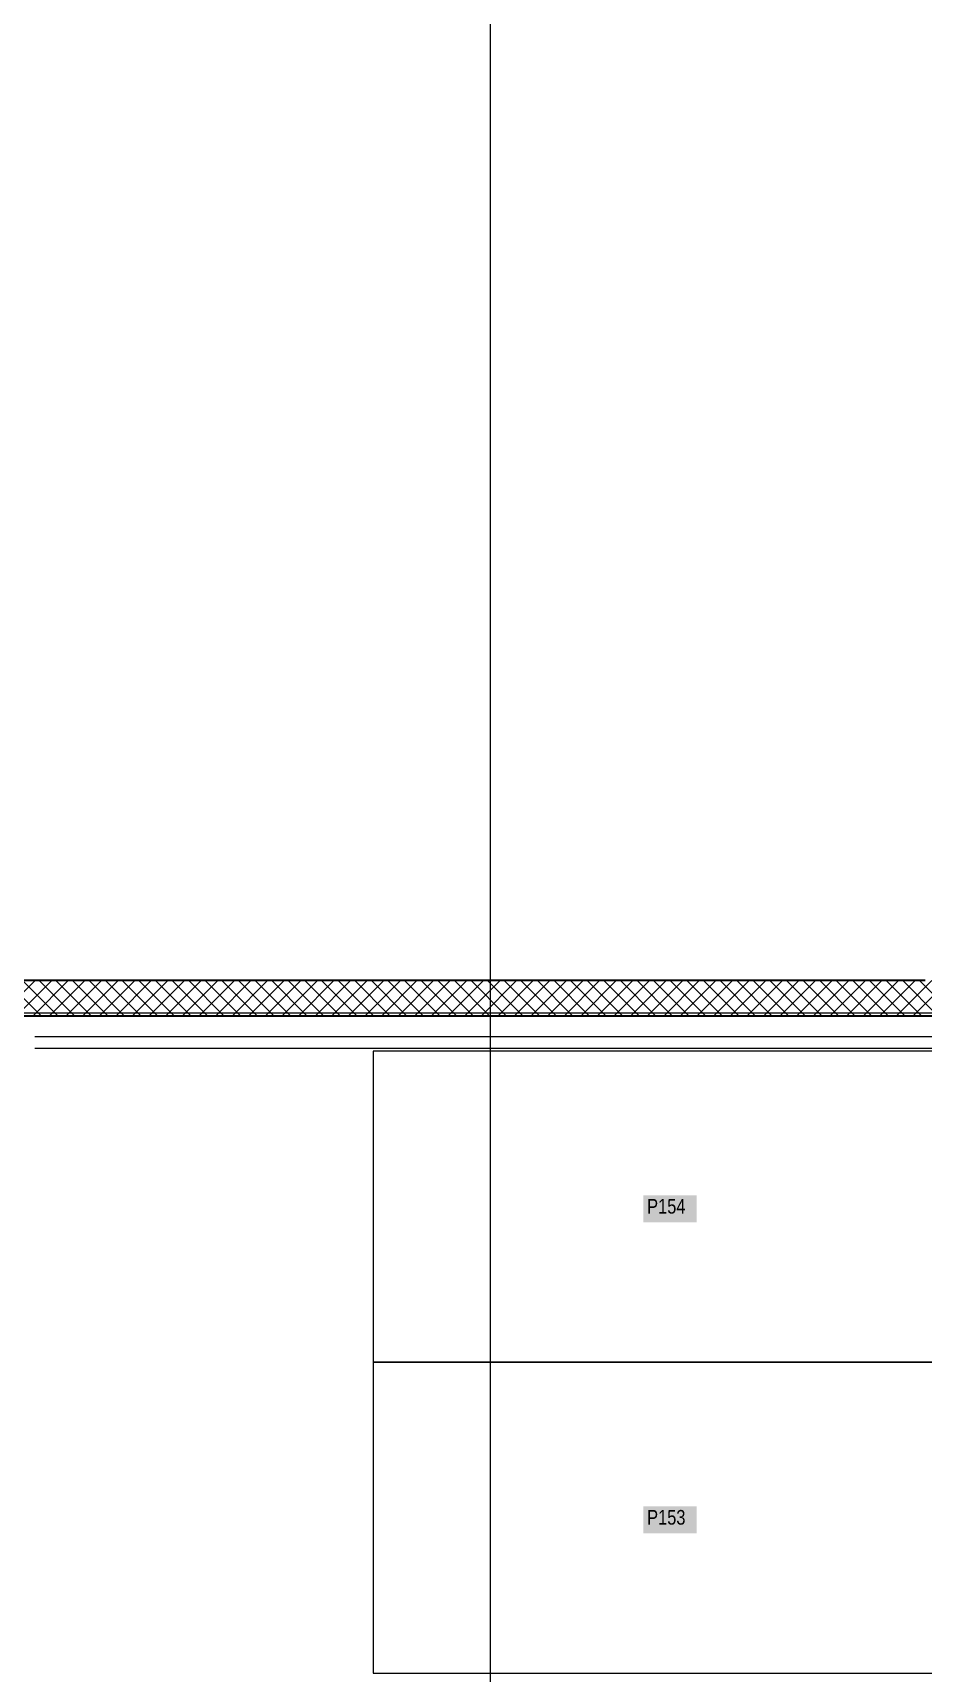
# Model space of a CAD drawing. Extents: x -882 to 613, y -179 to 707.
# Drawn here: x -652.5 to -500.8, y 101.3 to 380.7 of the extents above; entities that cross this region are included whole.
import ezdxf
from ezdxf.lldxf.tags import DXFTag

# ---------------------------------------------------------------- set-up
doc = ezdxf.new("R2010")
doc.units = 0
doc.layers.get('0').update_dxf_attribs({"lineweight": 13})
doc.layers.add('A-DETL-____-OTLN', color=5, linetype='Continuous', lineweight=9, true_color=0x0000ff)
for name, color, linetype, lineweight in [('A-FLOR-____-OTLN', 7, 'Continuous', 9), ('A-WALL-____-MCUT', 7, 'Continuous', 35), ('A-WALL-____-PATT', 7, 'Continuous', 35), ('C-PRKG-____-IDEN', 7, 'Continuous', 5), ('C-PRKG-____-OTLN', 7, 'Continuous', 9), ('S-GRID-____-OTLN', 7, 'Continuous', 5)]:
    doc.layers.add(name, color=color, linetype=linetype, lineweight=lineweight)
doc.styles.get("Standard").update_dxf_attribs({"font": 'arial.ttf'})
tags = doc.linetypes.add('_Rasterlinie_', pattern=[0.375, 0.2, -0.05, 0.075, -0.05]).pattern_tags.tags
tags[10:11] = [DXFTag(74, 4), DXFTag(75, 0), DXFTag(340, '0'), DXFTag(46, 1.0), DXFTag(50, 0.0), DXFTag(44, 0.0), DXFTag(45, 0.0)]
tags[8:9] = [DXFTag(74, 4), DXFTag(75, 0), DXFTag(340, '0'), DXFTag(46, 1.0), DXFTag(50, 0.0), DXFTag(44, 0.0), DXFTag(45, 0.0)]
tags[6:7] = [DXFTag(74, 4), DXFTag(75, 0), DXFTag(340, '0'), DXFTag(46, 1.0), DXFTag(50, 0.0), DXFTag(44, 0.0), DXFTag(45, 0.0)]
tags[4:5] = [DXFTag(74, 4), DXFTag(75, 0), DXFTag(340, '0'), DXFTag(46, 1.0), DXFTag(50, 0.0), DXFTag(44, 0.0), DXFTag(45, 0.0)]
tags = doc.linetypes.add('Gestrichelt', pattern=[0.1, 0.05, -0.05]).pattern_tags.tags
tags[6:7] = [DXFTag(74, 4), DXFTag(75, 0), DXFTag(340, '0'), DXFTag(46, 1.0), DXFTag(50, 0.0), DXFTag(44, 0.0), DXFTag(45, 0.0)]
tags[4:5] = [DXFTag(74, 4), DXFTag(75, 0), DXFTag(340, '0'), DXFTag(46, 1.0), DXFTag(50, 0.0), DXFTag(44, 0.0), DXFTag(45, 0.0)]

# ---------------------------------------------------------------- blocks, each defined once
blk = doc.blocks.new('Referenz-A0UJ2IESXE', base_point=(-902.38, -164.15))
at = {"layer": 'A-DETL-____-OTLN', "color": 0, "linetype": 'Continuous', "lineweight": 35, "ltscale": 0.35}
blk.add_line((-654.51, 213.29), (-652.11, 213.29), dxfattribs=at)
at = {"layer": 'A-DETL-____-OTLN', "color": 0, "linetype": 'Gestrichelt', "ltscale": 0.13}
blk.add_line((-494.51, 207.68), (-652.11, 207.68), dxfattribs=at)
at = {"layer": 'A-FLOR-____-OTLN', "color": 0, "linetype": 'Continuous', "ltscale": 0.13}
for p, q in [((-494.51, 213.28), (-652.11, 213.28)), ((-494.51, 209.69), (-652.11, 209.69))]:
    blk.add_line(p, q, dxfattribs=at)
at = {"layer": 'A-WALL-____-MCUT', "color": 0, "linetype": 'Continuous', "ltscale": 0.35}
for p, q in [((-500.51, 219.29), (-800.51, 219.29)), ((-652.11, 213.29), (-494.51, 213.29))]:
    blk.add_line(p, q, dxfattribs=at)
at = {"layer": 'A-WALL-____-PATT', "color": 0, "linetype": 'Continuous', "lineweight": 9, "ltscale": 0.13}
for p, q in [((-658.09, 213.29), (-652.09, 219.29)), ((-651.04, 213.29), (-657.04, 219.29)), ((-655.26, 213.29), (-649.26, 219.29)), ((-648.21, 213.29), (-654.21, 219.29)), ((-652.44, 213.29), (-646.44, 219.29)), ((-645.38, 213.29), (-651.38, 219.29)), ((-649.61, 213.29), (-643.61, 219.29)), ((-642.55, 213.29), (-648.55, 219.29)), ((-646.78, 213.29), (-640.78, 219.29)), ((-639.72, 213.29), (-645.72, 219.29)), ((-643.95, 213.29), (-637.95, 219.29)), ((-636.9, 213.29), (-642.9, 219.29)), ((-641.12, 213.29), (-635.12, 219.29)), ((-634.07, 213.29), (-640.07, 219.29)), ((-638.29, 213.29), (-632.29, 219.29)), ((-631.24, 213.29), (-637.24, 219.29)), ((-635.47, 213.29), (-629.47, 219.29)), ((-628.41, 213.29), (-634.41, 219.29)), ((-632.64, 213.29), (-626.64, 219.29)), ((-625.58, 213.29), (-631.58, 219.29)), ((-629.81, 213.29), (-623.81, 219.29)), ((-622.75, 213.29), (-628.75, 219.29)), ((-626.98, 213.29), (-620.98, 219.29)), ((-619.93, 213.29), (-625.93, 219.29)), ((-624.15, 213.29), (-618.15, 219.29)), ((-617.1, 213.29), (-623.1, 219.29)), ((-621.32, 213.29), (-615.32, 219.29)), ((-614.27, 213.29), (-620.27, 219.29)), ((-618.49, 213.29), (-612.49, 219.29)), ((-611.44, 213.29), (-617.44, 219.29)), ((-615.67, 213.29), (-609.67, 219.29)), ((-608.61, 213.29), (-614.61, 219.29)), ((-612.84, 213.29), (-606.84, 219.29)), ((-605.78, 213.29), (-611.78, 219.29)), ((-610.01, 213.29), (-604.01, 219.29)), ((-602.96, 213.29), (-608.96, 219.29)), ((-607.18, 213.29), (-601.18, 219.29)), ((-600.13, 213.29), (-606.13, 219.29)), ((-604.35, 213.29), (-598.35, 219.29)), ((-597.3, 213.29), (-603.3, 219.29)), ((-601.52, 213.29), (-595.52, 219.29)), ((-594.47, 213.29), (-600.47, 219.29)), ((-598.7, 213.29), (-592.7, 219.29)), ((-591.64, 213.29), (-597.64, 219.29)), ((-595.87, 213.29), (-589.87, 219.29)), ((-588.81, 213.29), (-594.81, 219.29)), ((-593.04, 213.29), (-587.04, 219.29)), ((-585.98, 213.29), (-591.98, 219.29)), ((-590.21, 213.29), (-584.21, 219.29)), ((-583.16, 213.29), (-589.16, 219.29)), ((-587.38, 213.29), (-581.38, 219.29)), ((-580.33, 213.29), (-586.33, 219.29)), ((-584.55, 213.29), (-578.55, 219.29)), ((-577.5, 213.29), (-583.5, 219.29)), ((-581.73, 213.29), (-575.73, 219.29)), ((-574.67, 213.29), (-580.67, 219.29)), ((-578.9, 213.29), (-572.9, 219.29)), ((-571.84, 213.29), (-577.84, 219.29)), ((-576.07, 213.29), (-570.07, 219.29)), ((-569.01, 213.29), (-575.01, 219.29)), ((-573.24, 213.29), (-567.24, 219.29)), ((-566.19, 213.29), (-572.19, 219.29)), ((-570.41, 213.29), (-564.41, 219.29)), ((-563.36, 213.29), (-569.36, 219.29)), ((-567.58, 213.29), (-561.58, 219.29)), ((-560.53, 213.29), (-566.53, 219.29)), ((-564.75, 213.29), (-558.75, 219.29)), ((-557.7, 213.29), (-563.7, 219.29)), ((-561.93, 213.29), (-555.93, 219.29)), ((-554.87, 213.29), (-560.87, 219.29)), ((-559.1, 213.29), (-553.1, 219.29)), ((-552.04, 213.29), (-558.04, 219.29)), ((-556.27, 213.29), (-550.27, 219.29)), ((-549.21, 213.29), (-555.21, 219.29)), ((-553.44, 213.29), (-547.44, 219.29)), ((-546.39, 213.29), (-552.39, 219.29)), ((-550.61, 213.29), (-544.61, 219.29)), ((-543.56, 213.29), (-549.56, 219.29)), ((-547.78, 213.29), (-541.78, 219.29)), ((-540.73, 213.29), (-546.73, 219.29)), ((-544.96, 213.29), (-538.96, 219.29)), ((-537.9, 213.29), (-543.9, 219.29)), ((-542.13, 213.29), (-536.13, 219.29)), ((-535.07, 213.29), (-541.07, 219.29)), ((-539.3, 213.29), (-533.3, 219.29)), ((-532.24, 213.29), (-538.24, 219.29)), ((-536.47, 213.29), (-530.47, 219.29)), ((-529.42, 213.29), (-535.42, 219.29)), ((-533.64, 213.29), (-527.64, 219.29)), ((-526.59, 213.29), (-532.59, 219.29)), ((-530.81, 213.29), (-524.81, 219.29)), ((-523.76, 213.29), (-529.76, 219.29)), ((-527.99, 213.29), (-521.99, 219.29)), ((-520.93, 213.29), (-526.93, 219.29)), ((-525.16, 213.29), (-519.16, 219.29)), ((-518.1, 213.29), (-524.1, 219.29)), ((-522.33, 213.29), (-516.33, 219.29)), ((-515.27, 213.29), (-521.27, 219.29)), ((-519.5, 213.29), (-513.5, 219.29)), ((-512.45, 213.29), (-518.45, 219.29)), ((-516.67, 213.29), (-510.67, 219.29)), ((-509.62, 213.29), (-515.62, 219.29)), ((-513.84, 213.29), (-507.84, 219.29)), ((-506.79, 213.29), (-512.79, 219.29)), ((-511.01, 213.29), (-505.01, 219.29)), ((-503.96, 213.29), (-509.96, 219.29)), ((-508.19, 213.29), (-502.19, 219.29)), ((-501.13, 213.29), (-507.13, 219.29)), ((-505.36, 213.29), (-499.36, 219.29)), ((-498.3, 213.29), (-504.3, 219.29)), ((-502.53, 213.29), (-496.53, 219.29)), ((-495.47, 213.29), (-501.47, 219.29))]:
    blk.add_line(p, q, dxfattribs=at)
at = {"layer": 'C-PRKG-____-IDEN', "color": 7, "linetype": 'Continuous', "ltscale": 0.13, "true_color": 0xffffff}
for points in [[(-548.47, 178.1), (-539.4, 178.1), (-548.47, 182.7)], [(-539.4, 178.1), (-548.47, 182.7), (-539.4, 182.7)], [(-548.47, 125.11), (-539.4, 125.11), (-548.47, 129.71)], [(-539.4, 125.11), (-548.47, 129.71), (-539.4, 129.71)]]:
    blk.add_solid(points, dxfattribs=at)
at = {"layer": 'C-PRKG-____-OTLN', "color": 0, "linetype": 'Continuous', "ltscale": 0.13}
for p, q in [((-494.51, 207.26), (-594.51, 207.26)), ((-594.51, 207.26), (-594.51, 154.27)), ((-594.51, 207.26), (-594.51, 207.26)), ((-594.51, 154.27), (-494.51, 154.27)), ((-594.51, 154.27), (-594.51, 154.27)), ((-494.51, 154.27), (-594.51, 154.27)), ((-594.51, 154.27), (-594.51, 101.28)), ((-594.51, 154.27), (-594.51, 154.27)), ((-594.51, 101.28), (-494.51, 101.28)), ((-594.51, 101.28), (-594.51, 101.28))]:
    blk.add_line(p, q, dxfattribs=at)
at = {"layer": 'S-GRID-____-OTLN', "color": 0, "linetype": '_Rasterlinie_', "ltscale": 0.13}
for p, q in [((-574.51, -157.46), (-574.51, 660.29)), ((-854.49, 213.79), (45.92, 213.79))]:
    blk.add_line(p, q, dxfattribs=at)
at = {"layer": 'C-PRKG-____-IDEN', "color": 0, "linetype": 'Continuous', "ltscale": 0.13, "char_height": 2.5, "attachment_point": 1}
for s, insert in [('{\\W0.8;\\fArial;P154}', (-547.84, 182.08)), ('{\\W0.8;\\fArial;P153}', (-547.84, 129.09))]:
    blk.add_mtext(s, dxfattribs=dict(at, insert=insert))

msp = doc.modelspace()

# ---------------------------------------------------------------- block references
at = {"color": 9, "lineweight": 25, "ltscale": 0.25, "true_color": 0xc0c0c0}
msp.add_blockref('Referenz-A0UJ2IESXE', (-902.38, -164.15), dxfattribs=at)

doc.saveas('drawing.dxf')
